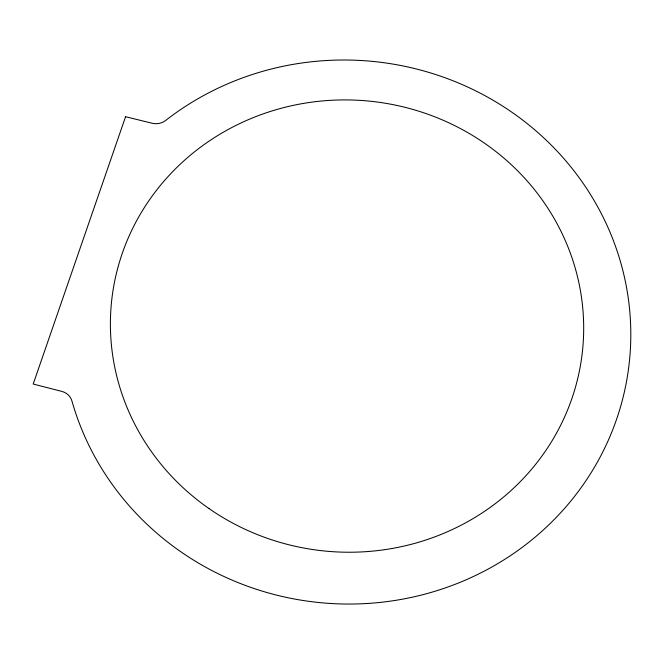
<?xml version="1.0" encoding="UTF-8"?>
<svg xmlns="http://www.w3.org/2000/svg" width="664" height="664" viewBox="0 0 664 664"><rect width="100%" height="100%" fill="white"/><g stroke="black" fill="none" stroke-linecap="round" stroke-linejoin="round"><path stroke-width="1" d="M125.571 116.715L33.2 384.041L61.86 391.411A15.836 14.716 -31.7 0 1 71.961 401.097A284.532 271.891 5.7 0 0 458.915 582.809A284.532 271.891 5.7 0 0 589.192 192.46A284.532 271.891 5.7 0 0 165.61 120.483A14.301 12.782 -8.3 0 1 152.288 123.288L125.571 116.715M208.977 508.541A236.749 226.05 5.7 0 0 582.519 350.559A236.749 226.05 5.7 0 0 249.606 119.13A236.749 226.05 5.7 0 0 208.977 508.541"/></g></svg>
